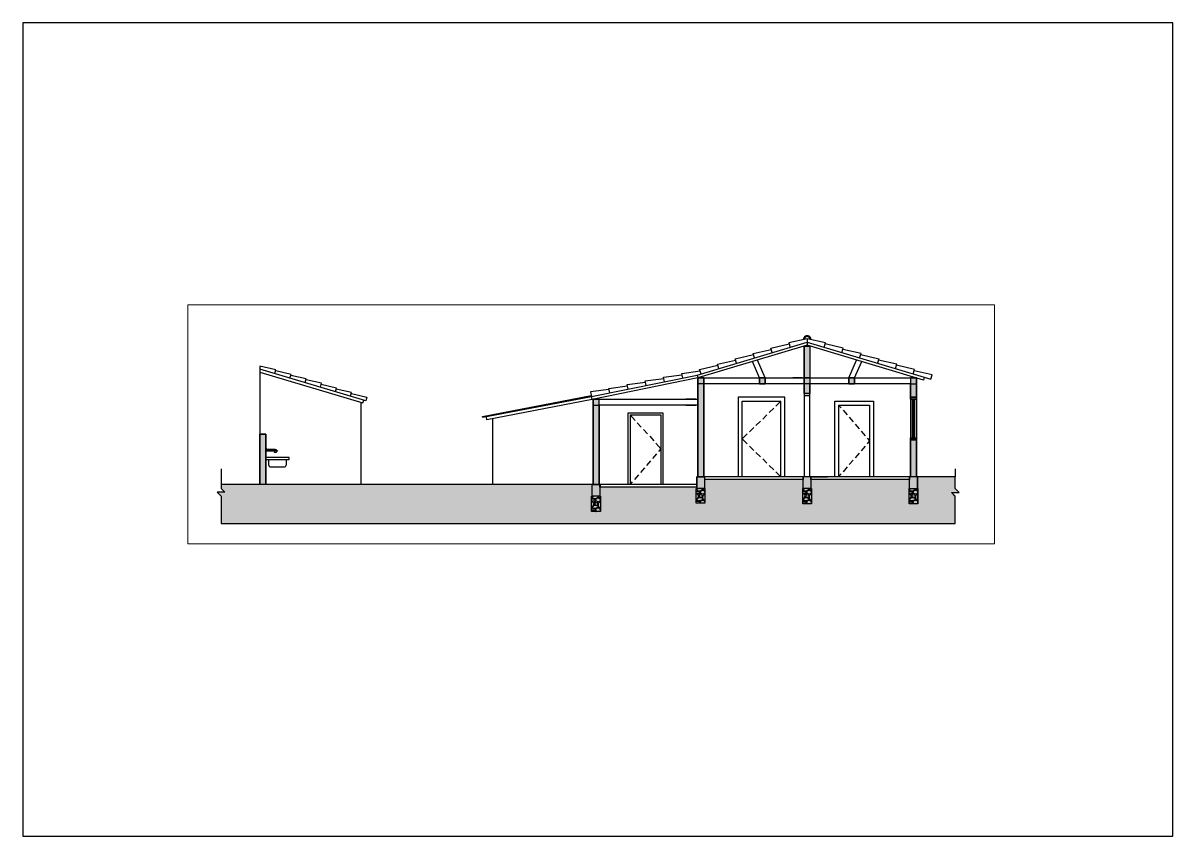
# Paper-space layout 'Layout1' of a CAD drawing. Header units: millimetres. Extents: x 21 to 318, y 103 to 313.
# The model-space entities are those that its viewports show. They can reach past a viewport. Long polylines and large blocks are cut down to what shows.
import ezdxf

# ---------------------------------------------------------------- set-up
doc = ezdxf.new("R2010")
doc.units = ezdxf.units.MM
for name, color, linetype, lineweight in [('A-ALV-___-___-EXI', 250, 'Continuous', 35), ('A-BAS-___-___-EXI', 250, 'Continuous', 25), ('A-COB-___-___-EXI', 250, 'Continuous', 25), ('A-JAN-___-___-EXI', 250, 'Continuous', 25), ('A-MOB-___-___-EXI', 250, 'Continuous', 25), ('A-PIS-___-___-EXI', 250, 'Continuous', 25), ('A-POR-___-___-EXI', 250, 'Continuous', 25), ('E-VIG-___-___-EXI', 250, 'Continuous', 25)]:
    doc.layers.add(name, color=color, linetype=linetype, lineweight=lineweight)

# ---------------------------------------------------------------- blocks, each defined once
blk = doc.blocks.new('A4 HORIZONTAL - A4-22933234-Não nomeada')
at = {"layer": 'E-VIG-___-___-EXI'}
for p, q in [((317.79, 313), (20.79, 313)), ((20.79, 313), (20.79, 103)), ((317.79, 103), (317.79, 313)), ((20.79, 103), (317.79, 103))]:
    blk.add_line(p, q, dxfattribs=at)

msp = doc.modelspace()

# ---------------------------------------------------------------- hatches: boundary and pattern name
at = {"layer": 'A-ALV-___-___-EXI'}
h = msp.add_hatch(color=11, dxfattribs=at)
h.paths.add_polyline_path([(15901, -22063), (15901, -19861), (15749, -19861), (15749, -22063)])
h.paths.add_polyline_path([(7293, -22063), (7293, -20763), (7145, -20763), (7145, -22063)])
h.paths.add_polyline_path([(18604, -21864), (18604, -19310), (18451, -19310), (18451, -21864)])
h.paths.add_polyline_path([(23945, -21864), (24098, -21864), (24098, -20911), (23945, -20911)])
h.paths.add_polyline_path([(24098, -19810), (24098, -19310), (23945, -19310), (23945, -19810)])
h.paths.add_polyline_path([(21349, -19713), (21349, -18488), (21200, -18488), (21200, -19713)])
at = {"layer": 'A-BAS-___-___-EXI', "true_color": 0xcb9898}
msp.add_hatch(color=253, dxfattribs=at).paths.add_polyline_path([(25103, -23074), (25103, -22371), (25002, -22270), (25202, -22270), (25103, -22171), (25103, -21864), (24123, -21864), (24123, -22156), (24132, -22165), (24132, -22559), (23907, -22559), (23907, -22165), (23920, -22165), (23920, -21932), (21374, -21932), (21374, -22165), (21387, -22165), (21387, -22559), (21162, -22559), (21162, -22165), (21175, -22165), (21175, -21932), (18629, -21932), (18629, -22165), (18637, -22165), (18637, -22545), (18413, -22545), (18413, -22165), (18426, -22165), (18426, -22135), (15926, -22135), (15926, -22364), (15939, -22364), (15939, -22764), (15710, -22764), (15710, -22364), (15723, -22364), (15723, -22063), (6141, -22063), (6141, -22165), (6239, -22263), (6040, -22263), (6141, -22364), (6141, -23074), (23511, -23074)])
at = {"layer": 'A-COB-___-___-EXI', "true_color": 0xc19a82}
h = msp.add_hatch(color=33, dxfattribs=at)
h.paths.add_polyline_path([(24098, -20911), (24098, -20865), (23945, -20865), (23945, -20911)])
h.paths.add_polyline_path([(23945, -19861), (24098, -19861), (24098, -19810), (23945, -19810)])
h.paths.add_polyline_path([(21349, -19763), (21349, -19713), (21200, -19713), (21200, -19763)])
h.paths.add_polyline_path([(22352, -19463), (22501, -19463), (22501, -19310), (22352, -19310)])
h.paths.add_polyline_path([(20048, -19463), (20196, -19463), (20196, -19310), (20048, -19310)])
at = {"layer": 'E-VIG-___-___-EXI', "transparency": 33554636}
h = msp.add_hatch(color=9, dxfattribs=at)
h.paths.add_polyline_path([(15939, -22764), (15939, -22364), (15926, -22364), (15927, -22063), (15723, -22063), (15723, -22364), (15710, -22364), (15710, -22764), (15823, -22764), (15829, -22758), (15829, -22764), (15839, -22764)])
h.paths.add_polyline_path([(24021, -22559), (24132, -22559), (24132, -22165), (24123, -22156), (24123, -21864), (23920, -21864), (23920, -22165), (23907, -22165), (23907, -22559)])
h.paths.add_polyline_path([(21387, -22559), (21387, -22165), (21374, -22165), (21374, -21864), (21175, -21864), (21175, -22165), (21162, -22165), (21162, -22559), (21277, -22559)])
h.paths.add_polyline_path([(18531, -22545), (18637, -22545), (18637, -22165), (18629, -22165), (18629, -21864), (18426, -21864), (18426, -22165), (18413, -22165), (18413, -22545), (18524, -22545)])

# ---------------------------------------------------------------- linework, layer by layer
at = {"layer": 'A-ALV-___-___-EXI', "lineweight": 25}
for p, q in [((21200, -19713), (21200, -18488)), ((21200, -18488), (21200, -19310)), ((7145, -19158), (7145, -20763)), ((18451, -21864), (18451, -19310)), ((18451, -19463), (18451, -21864)), ((18604, -21864), (18604, -19310)), ((18604, -19463), (18604, -21864)), ((21200, -19463), (21200, -19713)), ((9746, -19941), (9746, -22063)), ((15901, -20013), (15901, -22063)), ((13148, -20361), (13148, -22063)), ((23945, -21864), (23945, -20911)), ((23945, -20911), (23945, -21864)), ((24098, -20911), (24098, -21864)), ((18629, -21864), (18426, -21864)), ((23945, -21864), (23920, -21864)), ((24098, -21864), (23945, -21864)), ((15901, -22063), (15927, -22063))]:
    msp.add_line(p, q, dxfattribs=at)
at = {"layer": 'A-ALV-___-___-EXI'}
for p, q in [((18426, -21864), (18451, -21864)), ((18451, -21864), (18604, -21864)), ((18604, -21864), (18629, -21864)), ((24123, -21864), (24098, -21864))]:
    msp.add_line(p, q, dxfattribs=at)
at = {"layer": 'A-ALV-___-___-EXI', "lineweight": 25}
for points in [[(21349, -18488), (21349, -19713), (21200, -19713), (21200, -19763), (21349, -19763), (21349, -19713), (21349, -19463)], [(21200, -18488), (21349, -18488), (21349, -19310), (21200, -19310)], [(23945, -19861), (24098, -19861), (24098, -19810), (24098, -19463), (24098, -19310), (23945, -19310), (23945, -19810), (23945, -19463), (24098, -19463)], [(24123, -21864), (24098, -21864), (24098, -20911), (24098, -20865)]]:
    msp.add_lwpolyline(points, dxfattribs=at)
at = {"layer": 'A-ALV-___-___-EXI'}
for points in [[(23945, -20865), (24098, -20865), (23945, -20865), (23945, -20911), (24098, -20911), (24098, -20865), (24098, -19861), (24098, -19810), (24098, -19310), (23945, -19310)], [(15901, -19861), (15749, -19861), (15749, -22063)]]:
    msp.add_lwpolyline(points, dxfattribs=at)
at = {"layer": 'A-ALV-___-___-EXI', "lineweight": 25}
for points in [[(15749, -22063), (15901, -22063), (15901, -19861), (15749, -19861), (15749, -20013), (15749, -22063), (15723, -22063)], [(7293, -22063), (7293, -20763), (7145, -20763), (7145, -22063), (7145, -20763), (7293, -20763)]]:
    msp.add_lwpolyline(points, close=True, dxfattribs=at)
at = {"layer": 'A-BAS-___-___-EXI', "lineweight": 25}
for p, q in [((6141, -21657), (6141, -22063)), ((25097, -21657), (25097, -21864)), ((25003, -22270), (25097, -22364))]:
    msp.add_line(p, q, dxfattribs=at)
at = {"layer": 'A-BAS-___-___-EXI'}
msp.add_lwpolyline([(6141, -22165), (6239, -22263), (6040, -22263), (6141, -22364), (6141, -23074), (25103, -23074), (25103, -22371), (25002, -22270), (25202, -22270), (25103, -22171), (25103, -21864), (24123, -21864), (24123, -22156), (24132, -22165), (24132, -22559), (23907, -22559), (23907, -22165), (23920, -22165), (23920, -21932), (21374, -21932), (21374, -22165), (21387, -22165), (21387, -22559), (21162, -22559), (21162, -22165), (21175, -22165), (21175, -21932), (18629, -21932), (18629, -22165), (18637, -22165), (18637, -22545), (18413, -22545), (18413, -22165), (18426, -22165), (18426, -22135), (15926, -22135), (15926, -22364), (15939, -22364), (15939, -22764), (15710, -22764), (15710, -22364), (15723, -22364), (15723, -22063), (6141, -22063)], close=True, dxfattribs=at)
at = {"layer": 'A-COB-___-___-EXI', "lineweight": 25}
for p, q in [((18434, -19238), (21277, -18387)), ((21277, -18298), (21277, -18387)), ((21277, -18387), (24475, -19344)), ((21277, -18387), (21277, -18463)), ((21277, -18463), (18451, -19310)), ((20196, -19310), (19997, -18848)), ((22501, -19310), (22687, -18886)), ((7556, -19103), (7145, -19009)), ((7145, -19009), (7145, -19158)), ((7526, -19200), (7556, -19103)), ((24509, -19230), (24043, -19124)), ((24475, -19344), (24509, -19230)), ((18451, -19310), (18604, -19310)), ((18604, -19310), (18451, -19310)), ((18451, -19310), (18451, -19463)), ((18604, -19310), (23945, -19310)), ((23945, -19463), (18604, -19463)), ((21149, -19310), (20904, -19310)), ((21200, -19310), (21200, -19463)), ((21349, -19463), (21200, -19463)), ((21349, -19310), (21349, -19463)), ((21399, -19310), (21798, -19310)), ((23945, -19310), (23945, -19463)), ((21200, -19713), (21200, -19763)), ((21349, -19713), (21200, -19713)), ((21349, -19763), (21349, -19713)), ((23945, -19861), (23945, -19810)), ((23945, -19810), (24098, -19810)), ((24098, -19810), (23945, -19810)), ((23945, -19810), (23945, -19861)), ((24098, -19861), (23945, -19861)), ((15749, -20013), (15901, -20013)), ((23945, -20865), (23945, -20911)), ((23945, -20911), (24098, -20911))]:
    msp.add_line(p, q, dxfattribs=at)
at = {"layer": 'A-COB-___-___-EXI'}
msp.add_line((21200, -19763), (21349, -19763), dxfattribs=at)
at = {"layer": 'A-COB-___-___-EXI', "lineweight": 25}
for points in [[(21713, -18518), (21747, -18404), (21277, -18298), (20802, -18404), (20836, -18518)], [(19455, -18929), (19421, -18814), (19887, -18709)], [(19917, -18793), (19879, -18679), (20349, -18573)], [(20374, -18653), (20340, -18539), (20811, -18433)], [(24301, -19293), (24280, -19365), (21277, -18463)], [(22175, -18653), (22208, -18539), (21738, -18433)], [(22632, -18793), (22670, -18679), (22200, -18573)], [(22662, -18709), (23128, -18814), (23094, -18929)], [(18536, -19204), (18498, -19090), (18968, -18984)], [(18993, -19069), (18959, -18954), (19430, -18848)], [(20048, -19310), (20048, -19463), (20196, -19463), (20196, -19310), (20048, -19310), (20196, -19310), (20196, -19463), (20048, -19463), (20048, -19310), (19862, -18886)], [(22352, -19310), (22352, -19463), (22501, -19463), (22501, -19310), (22352, -19310), (22501, -19310), (22501, -19463), (22352, -19463), (22352, -19310), (22552, -18848)], [(23555, -19069), (23589, -18954), (23119, -18848)], [(24013, -19204), (24051, -19090), (23581, -18984)], [(9505, -19713), (9903, -19806), (9877, -19899), (7145, -19081)], [(7145, -19158), (9805, -19958), (9827, -19886)], [(7920, -19314), (7950, -19221), (7552, -19128)], [(8310, -19433), (8340, -19335), (7942, -19247)], [(17591, -19412), (17566, -19293), (18044, -19230)], [(18070, -19314), (18036, -19196), (18510, -19124)], [(8704, -19547), (8734, -19450), (8335, -19361)], [(9094, -19666), (9123, -19573), (8725, -19480)], [(9483, -19785), (9513, -19687), (9115, -19598)], [(16181, -19696), (16155, -19581), (16630, -19518)], [(16651, -19602), (16625, -19484), (17104, -19420)], [(17121, -19505), (17096, -19386), (17574, -19323)], [(18604, -19310), (18604, -19463), (18451, -19463)], [(15710, -19797), (12898, -20335), (12893, -20306), (15702, -19768)], [(15723, -19865), (13008, -20390), (12995, -20314)], [(16159, -19611), (15685, -19674), (15710, -19793)], [(18451, -20013), (15901, -20013), (15901, -19861), (18451, -19861)]]:
    msp.add_lwpolyline(points, dxfattribs=at)
for points in [[(18434, -19238), (18451, -19310), (15723, -19865), (15710, -19793)], [(18400, -19861), (18142, -19861)], [(18400, -20013), (18142, -20013)]]:
    msp.add_lwpolyline(points, close=True, dxfattribs=at)
for points, knots in [([(21374, -18317), (21374, -18283), (21356, -18251), (21326, -18234), (21297, -18217), (21260, -18217), (21231, -18234), (21201, -18251), (21183, -18283), (21183, -18317)], [0, 0, 0, 0, 1, 1, 1, 2, 2, 2, 3, 3, 3, 3]), ([(21353, -18312), (21350, -18273), (21318, -18243), (21279, -18243), (21239, -18243), (21207, -18273), (21205, -18312)], [0, 0, 0, 0, 1, 1, 1, 2, 2, 2, 2])]:
    msp.add_open_spline(points, degree=3, knots=knots, dxfattribs=at)
at = {"layer": 'A-JAN-___-___-EXI', "lineweight": 25}
for p, q in [((23945, -19861), (23945, -20865)), ((23996, -20865), (23996, -19861)), ((24021, -20865), (24021, -19861)), ((24047, -20865), (24047, -19861))]:
    msp.add_line(p, q, dxfattribs=at)
at = {"layer": 'A-MOB-___-___-EXI', "lineweight": 25}
for p, q in [((7310, -21174), (7569, -21174)), ((7526, -21221), (7526, -21225)), ((7556, -21221), (7556, -21225)), ((7370, -21564), (7370, -21415)), ((7768, -21614), (7420, -21614)), ((7819, -21415), (7819, -21564))]:
    msp.add_line(p, q, dxfattribs=at)
for points in [[(7293, -21216), (7293, -21127), (7298, -21127), (7298, -21216)], [(7522, -21237), (7522, -21225), (7560, -21225), (7560, -21237)]]:
    msp.add_lwpolyline(points, close=True, dxfattribs=at)
for points in [[(7293, -21415), (7895, -21415), (7895, -21365), (7293, -21365)], [(7573, -21165), (7539, -21157), (7310, -21157), (7310, -21191), (7514, -21191), (7522, -21221), (7560, -21221), (7577, -21170)], [(7573, -21178), (7594, -21195), (7586, -21212), (7560, -21212)], [(7590, -21199), (7569, -21195), (7590, -21204)]]:
    msp.add_lwpolyline(points, dxfattribs=at)
for points in [[(7302, -21125), (7303, -21135), (7307, -21144), (7313, -21151)], [(7313, -21189), (7307, -21196), (7303, -21205), (7302, -21214)], [(7374, -21562), (7374, -21588), (7396, -21610), (7423, -21610)], [(7770, -21610), (7797, -21610), (7819, -21588), (7819, -21562)]]:
    msp.add_open_spline(points, degree=3, dxfattribs=at)
at = {"layer": 'A-PIS-___-___-EXI', "lineweight": 25}
for p, q in [((21175, -21864), (18629, -21864)), ((21149, -21864), (20904, -21864)), ((21374, -21864), (21175, -21864)), ((23920, -21864), (21374, -21864)), ((21399, -21864), (21798, -21864)), ((18379, -22063), (18142, -22063))]:
    msp.add_line(p, q, dxfattribs=at)
msp.add_lwpolyline([(18426, -22063), (15926, -22063), (15723, -22063)], dxfattribs=at)
at = {"layer": 'A-POR-___-___-EXI', "lineweight": 25}
for p, q in [((21200, -19763), (21200, -21864)), ((21349, -21864), (21349, -19763)), ((20412, -20094), (20298, -20204)), ((22204, -20145), (22310, -20263)), ((16888, -20467), (16994, -20581)), ((20069, -20428), (19955, -20539)), ((20239, -20263), (20129, -20373)), ((22361, -20327), (22463, -20445)), ((17049, -20640), (17155, -20759)), ((19900, -20594), (19785, -20704)), ((22518, -20505), (22619, -20623)), ((22670, -20687), (22776, -20805)), ((17210, -20818), (17316, -20937)), ((19785, -21072), (19900, -21182)), ((22776, -21072), (22670, -21191)), ((17388, -21271), (17282, -21390)), ((19955, -21237), (20069, -21348)), ((22619, -21250), (22518, -21373)), ((17074, -21631), (16973, -21750)), ((17231, -21449), (17125, -21572)), ((20129, -21403), (20239, -21513)), ((20298, -21572), (20412, -21682)), ((22310, -21610), (22204, -21733)), ((22463, -21432), (22361, -21551)), ((16918, -21814), (16816, -21932)), ((21374, -21864), (21175, -21864))]:
    msp.add_line(p, q, dxfattribs=at)
for points in [[(20700, -21864), (20700, -19810), (19497, -19810), (19497, -21864)], [(19599, -21864), (19599, -19912), (20599, -19912), (20467, -20039)], [(20467, -21737), (20599, -21864), (20599, -19912)], [(21988, -21864), (21988, -19912), (22992, -19912), (22992, -21864)], [(22153, -20085), (22090, -20013), (22890, -20013), (22890, -21864)], [(22090, -20013), (22090, -21864), (22153, -21792)], [(16651, -22063), (16651, -20212), (17553, -20212), (17553, -22063)], [(16833, -20407), (16702, -20263), (17502, -20263), (17502, -22063)], [(16702, -20263), (16702, -22063), (16765, -21991)], [(19730, -20759), (19599, -20886), (19730, -21017)], [(17371, -20992), (17502, -21140), (17439, -21212)], [(22827, -20865), (22890, -20937), (22827, -21009)]]:
    msp.add_lwpolyline(points, dxfattribs=at)
at = {"layer": 'E-VIG-___-___-EXI', "lineweight": 25}
for p, q in [((18426, -21864), (18426, -22135)), ((18629, -21864), (18629, -21932)), ((21175, -21864), (21175, -21932)), ((21175, -21932), (21175, -21864)), ((21374, -21864), (21374, -21932)), ((21374, -21932), (21374, -21864)), ((23920, -21864), (23920, -21932)), ((23920, -21932), (23920, -21864)), ((15926, -22135), (15926, -22063)), ((15927, -22063), (15927, -22135)), ((18413, -22195), (18451, -22165)), ((18629, -22165), (18426, -22165)), ((21162, -22195), (21196, -22165)), ((21374, -22165), (21175, -22165)), ((23907, -22195), (23945, -22165)), ((24132, -22559), (24132, -22165)), ((15710, -22394), (15749, -22364)), ((15926, -22364), (15723, -22364)), ((18425, -22545), (18413, -22529)), ((18533, -22545), (18519, -22517)), ((21387, -22555), (21382, -22559)), ((24132, -22555), (24127, -22559)), ((15939, -22758), (15932, -22764))]:
    msp.add_line(p, q, dxfattribs=at)
at = {"layer": 'E-VIG-___-___-EXI'}
for p, q in [((18426, -22135), (18426, -21864)), ((18629, -21864), (18629, -21932))]:
    msp.add_line(p, q, dxfattribs=at)
at = {"layer": 'E-VIG-___-___-EXI', "lineweight": 25}
for points in [[(24123, -22165), (24123, -21864), (23920, -21864)], [(18413, -22241), (18455, -22237), (18506, -22250), (18506, -22263), (18485, -22288), (18426, -22292), (18413, -22275)], [(18570, -22165), (18578, -22169), (18565, -22203), (18515, -22233), (18451, -22229), (18430, -22199), (18460, -22165)], [(18523, -22263), (18540, -22224), (18578, -22212), (18621, -22229), (18633, -22263), (18621, -22296), (18578, -22309), (18536, -22296), (18519, -22263)], [(18582, -22165), (18599, -22203), (18637, -22203)], [(21162, -22241), (21200, -22237), (21251, -22250), (21255, -22263), (21234, -22288), (21175, -22292), (21162, -22275)], [(21319, -22165), (21323, -22169), (21315, -22203), (21260, -22233), (21196, -22229), (21179, -22199), (21209, -22165)], [(21272, -22263), (21285, -22224), (21327, -22212), (21365, -22229), (21382, -22263), (21370, -22296), (21327, -22309), (21285, -22296), (21268, -22263)], [(21332, -22165), (21349, -22203), (21387, -22203)], [(23907, -22241), (23949, -22237), (24000, -22250), (24000, -22263), (23979, -22288), (23920, -22292), (23907, -22275)], [(23920, -22165), (24132, -22165), (24123, -22157)], [(24064, -22165), (24072, -22169), (24060, -22203), (24009, -22233), (23945, -22229), (23924, -22199), (23954, -22165)], [(24017, -22263), (24034, -22224), (24072, -22212), (24115, -22229), (24127, -22263), (24115, -22296), (24072, -22309), (24030, -22296), (24013, -22263)], [(24077, -22165), (24093, -22203), (24132, -22203)], [(15710, -22440), (15753, -22436), (15804, -22449), (15808, -22462), (15782, -22487), (15723, -22491), (15710, -22479)], [(15710, -22648), (15753, -22614), (15774, -22551), (15744, -22508), (15710, -22504)], [(15867, -22364), (15876, -22368), (15863, -22407), (15812, -22432), (15749, -22428), (15732, -22398), (15757, -22364)], [(15939, -22504), (15880, -22555), (15876, -22610), (15897, -22657), (15939, -22657)], [(15880, -22364), (15897, -22402), (15939, -22402)], [(18413, -22449), (18455, -22415), (18476, -22352), (18447, -22305), (18413, -22305)], [(18413, -22496), (18455, -22491), (18506, -22504), (18506, -22517), (18485, -22542), (18443, -22545)], [(18523, -22517), (18540, -22479), (18578, -22466), (18621, -22483), (18633, -22517), (18623, -22545)], [(18637, -22301), (18582, -22356), (18578, -22407), (18599, -22457), (18637, -22457)], [(21162, -22449), (21200, -22415), (21221, -22352), (21196, -22305), (21162, -22305)], [(21162, -22496), (21200, -22491), (21251, -22504), (21255, -22517), (21234, -22542), (21175, -22546), (21162, -22529)], [(21248, -22559), (21238, -22555), (21230, -22559)], [(21313, -22559), (21285, -22551), (21268, -22517)], [(21272, -22517), (21285, -22479), (21327, -22466), (21365, -22483), (21382, -22517), (21370, -22551), (21341, -22559)], [(21387, -22301), (21327, -22356), (21327, -22407), (21349, -22457), (21387, -22457)], [(23907, -22449), (23949, -22415), (23971, -22352), (23941, -22305), (23907, -22305)], [(23907, -22496), (23949, -22491), (24000, -22504), (24000, -22517), (23979, -22542), (23920, -22546), (23907, -22529)], [(23993, -22559), (23983, -22555), (23975, -22559)], [(24058, -22559), (24030, -22551), (24013, -22517)], [(24017, -22517), (24034, -22479), (24072, -22466), (24115, -22483), (24127, -22517), (24115, -22551), (24086, -22559)], [(24132, -22301), (24077, -22356), (24072, -22407), (24093, -22457), (24132, -22457)], [(15710, -22695), (15753, -22690), (15804, -22703), (15808, -22716), (15782, -22741), (15723, -22745), (15710, -22733)], [(15746, -22764), (15744, -22762), (15710, -22758)], [(15814, -22764), (15787, -22754), (15770, -22762), (15771, -22764)]]:
    msp.add_lwpolyline(points, dxfattribs=at)
for points in [[(15770, -22508), (15782, -22534), (15821, -22513), (15787, -22500)], [(15859, -22538), (15808, -22534), (15782, -22559), (15799, -22589), (15863, -22597), (15876, -22572), (15876, -22559)], [(15922, -22496), (15876, -22508), (15833, -22496), (15821, -22462), (15837, -22424), (15876, -22411), (15918, -22428), (15935, -22462)], [(18430, -22453), (18476, -22402), (18544, -22402), (18578, -22424), (18565, -22457), (18515, -22487), (18451, -22483)], [(18472, -22309), (18481, -22335), (18519, -22313), (18489, -22301)], [(18557, -22339), (18506, -22330), (18481, -22356), (18502, -22390), (18565, -22394), (18578, -22373), (18578, -22356)], [(21179, -22453), (21226, -22402), (21289, -22402), (21323, -22424), (21315, -22457), (21260, -22487), (21196, -22483)], [(21221, -22309), (21230, -22335), (21268, -22313), (21238, -22301)], [(21306, -22339), (21255, -22330), (21230, -22356), (21251, -22390), (21315, -22394), (21327, -22373), (21327, -22356)], [(23924, -22453), (23971, -22402), (24038, -22402), (24072, -22424), (24060, -22457), (24009, -22487), (23945, -22483)], [(23966, -22309), (23975, -22335), (24013, -22313), (23983, -22301)], [(24051, -22339), (24000, -22330), (23975, -22356), (23996, -22390), (24060, -22394), (24072, -22373), (24072, -22356)], [(15732, -22652), (15774, -22601), (15842, -22601), (15876, -22623), (15863, -22661), (15812, -22686), (15749, -22682)], [(15922, -22750), (15876, -22762), (15833, -22750), (15821, -22716), (15837, -22678), (15876, -22665), (15918, -22682), (15935, -22716)], [(15823, -22764), (15829, -22758), (15829, -22764), (15829, -22758)]]:
    msp.add_lwpolyline(points, close=True, dxfattribs=at)

psp = doc.layouts.get("Layout1")

# ---------------------------------------------------------------- block references
at = {"layer": 'A-COB-___-___-EXI'}
psp.add_blockref('A4 HORIZONTAL - A4-22933234-Não nomeada', (0, 0), dxfattribs=at)

# ---------------------------------------------------------------- viewports
at = {"layer": 'A-BAS-___-___-EXI'}
psp.add_viewport(center=(167.52, 209.3), size=(208.35, 61.7256), view_center_point=(15697.71, -20512.88), view_height=6172.5607, dxfattribs=at)

doc.saveas('drawing.dxf')
